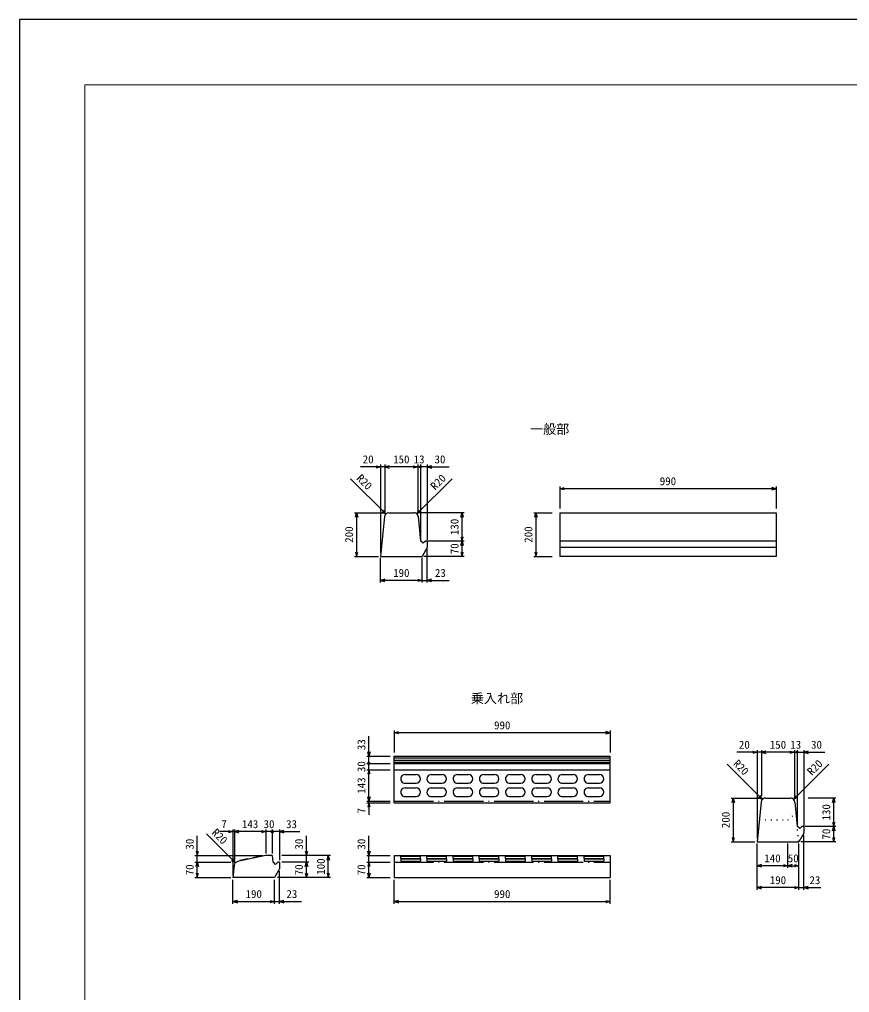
# Model space of a CAD drawing. Units: millimetres, scale not verified. Extents: x -6300 to 6300, y -4455 to 4455.
# Drawn here: x -6300 to -2498, y 0 to 4455 of the extents above; entities that cross this region are included whole.
import ezdxf
from ezdxf.enums import TextEntityAlignment as Align

# ---------------------------------------------------------------- set-up
doc = ezdxf.new("R2010")
doc.units = ezdxf.units.MM
doc.header["$LTSCALE"] = 15
doc.linetypes.add('DOTTED', pattern=[1.75, 0.25, -1.5])
doc.linetypes.add('LONG_DASHED_DOTTED', pattern=[15.25, 12, -1.5, 0.25, -1.5])
for name, color, linetype, lineweight in [('0-0_DIM', 7, 'Continuous', 25), ('0-1_Defpoints', 5, 'Continuous', 25), ('0-2_HATCH', 6, 'Continuous', 25), ('0-3_OUTLINE', 3, 'Continuous', 25), ('0-4_OUTLINE2', 4, 'DOTTED', 25), ('0-5_TXT', 7, 'Continuous', 25), ('0-6_WAKU', 3, 'Continuous', 13)]:
    doc.layers.add(name, color=color, linetype=linetype, lineweight=lineweight)
doc.styles.add('ＭＳ ゴシック', font='')
doc.styles.get('ＭＳ ゴシック').set_extended_font_data('MS Gothic')

msp = doc.modelspace()

# ---------------------------------------------------------------- linework, layer by layer
at = {"layer": '0-0_DIM'}
for p, q in [((-4645.9, 2406.76), (-4737.5, 2406.76)), ((-4645.9, 2416.76), (-4645.9, 2012.45)), ((-4625.9, 2406.76), (-4645.9, 2406.76)), ((-4625.9, 2416.76), (-4625.9, 2201.76)), ((-4475.9, 2406.76), (-4625.9, 2406.76)), ((-4475.9, 2416.76), (-4475.9, 2201.76)), ((-4475.9, 2406.76), (-4462.9, 2406.76)), ((-4462.9, 2416.76), (-4462.9, 2071.76)), ((-4432.9, 2406.76), (-4462.9, 2406.76)), ((-4432.9, 2416.76), (-4432.9, 2071.76)), ((-4432.9, 2406.76), (-4331.88, 2406.76)), ((-4621.94, 2190.91), (-4783.27, 2352.24)), ((-4479.85, 2190.91), (-4318.52, 2352.24)), ((-3824.55, 2316.76), (-3824.55, 2216.76)), ((-2834.55, 2316.76), (-2834.55, 2216.76)), ((-2834.55, 2306.76), (-3824.55, 2306.76)), ((-4765.9, 2196.76), (-4631.25, 2196.76)), ((-4755.9, 2196.76), (-4755.9, 1996.76)), ((-4262.9, 2196.76), (-4470.42, 2196.76)), ((-3944.55, 2196.76), (-3859.63, 2196.76)), ((-3934.55, 2196.76), (-3934.55, 1996.76)), ((-4262.9, 2066.76), (-4427.9, 2066.76)), ((-4432.9, 1876.76), (-4432.9, 2029.46)), ((-4765.9, 1996.76), (-4655.97, 1996.76)), ((-4645.9, 1876.76), (-4645.9, 1989.96)), ((-4455.9, 1876.76), (-4455.9, 1989.96)), ((-4262.9, 1996.76), (-4447.94, 1996.76)), ((-3944.55, 1996.76), (-3859.63, 1996.76)), ((-4455.9, 1886.76), (-4645.9, 1886.76)), ((-4455.9, 1886.76), (-4432.9, 1886.76)), ((-4432.9, 1886.76), (-4331.88, 1886.76)), ((-4699.56, 1082.22), (-4699.56, 1173.25)), ((-4583.58, 1199.22), (-4583.58, 1099.22)), ((-3593.58, 1189.22), (-4583.58, 1189.22)), ((-3593.58, 1199.22), (-3593.58, 1099.22)), ((-4709.56, 1082.22), (-4601.58, 1082.22)), ((-2920.7, 1100.28), (-3013.71, 1100.28)), ((-2920.7, 1110.28), (-2920.7, 704.64)), ((-2900.7, 1100.28), (-2920.7, 1100.28)), ((-2900.7, 1110.28), (-2900.7, 898.44)), ((-2750.7, 1100.28), (-2900.7, 1100.28)), ((-2750.7, 1110.28), (-2750.7, 898.44)), ((-2750.7, 1100.28), (-2737.7, 1100.28)), ((-2737.7, 1110.28), (-2737.7, 765.28)), ((-2737.7, 1100.28), (-2707.7, 1100.28)), ((-2707.7, 1110.28), (-2707.7, 765.28)), ((-2707.7, 1100.28), (-2611.11, 1100.28)), ((-4709.56, 1049.22), (-4601.58, 1049.22)), ((-2896.74, 884.42), (-3058.07, 1045.75)), ((-2754.66, 884.42), (-2593.33, 1045.75)), ((-4709.56, 1019.22), (-4601.58, 1019.22)), ((-4709.56, 876.22), (-4601.58, 876.22)), ((-4709.56, 869.22), (-4601.58, 869.22)), ((-4699.56, 869.22), (-4699.56, 876.22)), ((-4699.56, 869.22), (-4699.56, 813.88)), ((-3040.7, 890.28), (-2901.66, 890.28)), ((-3030.7, 890.28), (-3030.7, 690.28)), ((-2560.23, 890.28), (-2687.7, 890.28)), ((-2560.23, 760.28), (-2702.7, 760.28)), ((-5485.95, 626.75), (-5485.95, 717.79)), ((-5310.57, 594.33), (-5443.38, 727.15)), ((-5321.87, 736.75), (-5382.52, 736.75)), ((-5321.87, 746.75), (-5321.87, 536.75)), ((-5314.87, 736.75), (-5321.87, 736.75)), ((-5314.87, 746.75), (-5314.87, 606.75)), ((-5171.87, 736.75), (-5314.87, 736.75)), ((-5171.87, 746.75), (-5171.87, 636.75)), ((-5141.87, 736.75), (-5171.87, 736.75)), ((-5141.87, 746.75), (-5141.87, 636.75)), ((-5108.87, 736.75), (-5141.87, 736.75)), ((-5108.87, 746.75), (-5108.87, 606.75)), ((-5108.87, 736.75), (-5015.95, 736.75)), ((-4985.22, 626.75), (-4985.22, 717.79)), ((-4699.56, 626.75), (-4699.56, 717.79)), ((-2707.7, 470.28), (-2707.7, 721.04)), ((-3040.7, 690.28), (-2931.47, 690.28)), ((-2920.7, 470.28), (-2920.7, 682.28)), ((-2780.7, 570.28), (-2780.7, 682.28)), ((-2730.7, 470.28), (-2730.7, 682.28)), ((-2560.23, 690.28), (-2721.28, 690.28)), ((-5495.95, 626.75), (-5184.88, 626.75)), ((-5485.95, 596.75), (-5485.95, 626.75)), ((-4875.22, 626.75), (-5098.87, 626.75)), ((-4985.22, 596.75), (-4985.22, 626.75)), ((-4885.22, 526.75), (-4885.22, 626.75)), ((-4709.56, 626.75), (-4601.58, 626.75)), ((-4699.56, 596.75), (-4699.56, 626.75)), ((-5495.95, 596.75), (-5331.87, 596.75)), ((-5485.95, 526.75), (-5485.95, 596.75)), ((-4975.22, 596.75), (-5098.87, 596.75)), ((-4985.22, 526.75), (-4985.22, 596.75)), ((-4709.56, 596.75), (-4601.58, 596.75)), ((-4699.56, 526.75), (-4699.56, 596.75)), ((-2780.7, 580.28), (-2920.7, 580.28)), ((-2780.7, 580.28), (-2730.7, 580.28)), ((-5108.87, 406.75), (-5108.87, 555.67)), ((-5495.95, 526.75), (-5331.87, 526.75)), ((-5321.87, 406.75), (-5321.87, 516.75)), ((-5131.87, 406.75), (-5131.87, 516.75)), ((-4875.22, 526.75), (-5118.31, 526.75)), ((-4709.56, 526.75), (-4601.58, 526.75)), ((-4583.58, 406.75), (-4583.58, 516.75)), ((-3593.58, 406.75), (-3593.58, 516.75)), ((-2730.7, 480.28), (-2920.7, 480.28)), ((-2730.7, 480.28), (-2707.7, 480.28)), ((-2707.7, 480.28), (-2628.79, 480.28)), ((-5321.87, 416.75), (-5131.87, 416.75)), ((-5131.87, 416.75), (-5108.87, 416.75)), ((-5108.87, 416.75), (-5008.4, 416.75)), ((-4583.58, 416.75), (-3593.58, 416.75))]:
    msp.add_line(p, q, dxfattribs=at)
for points in [[(-4665.9, 2412.12), (-4645.9, 2406.76), (-4665.9, 2401.4)], [(-4605.9, 2412.12), (-4625.9, 2406.76), (-4605.9, 2401.4)], [(-4495.9, 2412.12), (-4475.9, 2406.76), (-4495.9, 2401.4)], [(-4412.9, 2412.12), (-4432.9, 2406.76), (-4412.9, 2401.4)], [(-3804.55, 2301.4), (-3824.55, 2306.76), (-3804.55, 2312.12)], [(-2854.55, 2301.4), (-2834.55, 2306.76), (-2854.55, 2312.12)], [(-4761.26, 2176.76), (-4755.9, 2196.76), (-4750.54, 2176.76)], [(-4639.87, 2201.26), (-4621.94, 2190.91), (-4632.29, 2208.84)], [(-4461.92, 2201.26), (-4479.85, 2190.91), (-4469.5, 2208.84)], [(-4278.26, 2176.76), (-4272.9, 2196.76), (-4267.54, 2176.76)], [(-4272.9, 1996.76), (-4272.9, 2066.76), (-4272.9, 2196.76)], [(-3939.91, 2176.76), (-3934.55, 2196.76), (-3929.19, 2176.76)], [(-4278.26, 2086.76), (-4272.9, 2066.76), (-4267.54, 2086.76)], [(-4278.26, 2046.76), (-4272.9, 2066.76), (-4267.54, 2046.76)], [(-4761.26, 2016.76), (-4755.9, 1996.76), (-4750.54, 2016.76)], [(-4278.26, 2016.76), (-4272.9, 1996.76), (-4267.54, 2016.76)], [(-3939.91, 2016.76), (-3934.55, 1996.76), (-3929.19, 2016.76)], [(-4625.9, 1892.12), (-4645.9, 1886.76), (-4625.9, 1881.4)], [(-4475.9, 1892.12), (-4455.9, 1886.76), (-4475.9, 1881.4)], [(-4412.9, 1892.12), (-4432.9, 1886.76), (-4412.9, 1881.4)], [(-4563.58, 1183.86), (-4583.58, 1189.22), (-4563.58, 1194.58)], [(-3613.58, 1183.86), (-3593.58, 1189.22), (-3613.58, 1194.58)], [(-4694.21, 1102.22), (-4699.56, 1082.22), (-4704.92, 1102.22)], [(-4699.56, 876.22), (-4699.56, 1019.22), (-4699.56, 1049.22), (-4699.56, 1082.22)], [(-2940.7, 1105.64), (-2920.7, 1100.28), (-2940.7, 1094.92)], [(-2880.7, 1105.64), (-2900.7, 1100.28), (-2880.7, 1094.92)], [(-2770.7, 1105.64), (-2750.7, 1100.28), (-2770.7, 1094.92)], [(-2687.7, 1105.64), (-2707.7, 1100.28), (-2687.7, 1094.92)], [(-4694.21, 999.22), (-4699.56, 1019.22), (-4704.92, 999.22)], [(-4694.21, 896.22), (-4699.56, 876.22), (-4704.92, 896.22)], [(-2914.67, 894.78), (-2896.74, 884.42), (-2907.09, 902.36)], [(-2736.73, 894.78), (-2754.66, 884.42), (-2744.3, 902.36)], [(-4694.21, 849.22), (-4699.56, 869.22), (-4704.92, 849.22)], [(-3036.06, 870.28), (-3030.7, 890.28), (-3025.34, 870.28)], [(-2575.59, 870.28), (-2570.23, 890.28), (-2564.87, 870.28)], [(-2570.23, 690.28), (-2570.23, 760.28), (-2570.23, 890.28)], [(-2575.59, 780.28), (-2570.23, 760.28), (-2564.87, 780.28)], [(-2575.59, 740.28), (-2570.23, 760.28), (-2564.87, 740.28)], [(-5341.87, 742.11), (-5321.87, 736.75), (-5341.87, 731.4)], [(-5294.87, 742.11), (-5314.87, 736.75), (-5294.87, 731.4)], [(-5191.87, 742.11), (-5171.87, 736.75), (-5191.87, 731.4)], [(-5088.87, 742.11), (-5108.87, 736.75), (-5088.87, 731.4)], [(-3036.06, 710.28), (-3030.7, 690.28), (-3025.34, 710.28)], [(-2575.59, 710.28), (-2570.23, 690.28), (-2564.87, 710.28)], [(-5491.31, 646.75), (-5485.95, 626.75), (-5480.59, 646.75)], [(-4990.57, 646.75), (-4985.22, 626.75), (-4979.86, 646.75)], [(-4890.57, 606.75), (-4885.22, 626.75), (-4879.86, 606.75)], [(-4694.21, 646.75), (-4699.56, 626.75), (-4704.92, 646.75)], [(-5491.31, 576.75), (-5485.95, 596.75), (-5480.59, 576.75)], [(-5328.5, 604.68), (-5310.57, 594.33), (-5320.92, 612.26)], [(-4990.57, 576.75), (-4985.22, 596.75), (-4979.86, 576.75)], [(-4694.21, 576.75), (-4699.56, 596.75), (-4704.92, 576.75)], [(-2900.7, 585.64), (-2920.7, 580.28), (-2900.7, 574.92)], [(-2800.7, 585.64), (-2780.7, 580.28), (-2800.7, 574.92)], [(-2760.7, 585.64), (-2780.7, 580.28), (-2760.7, 574.92)], [(-2750.7, 585.64), (-2730.7, 580.28), (-2750.7, 574.92)], [(-5491.31, 546.75), (-5485.95, 526.75), (-5480.59, 546.75)], [(-4990.57, 546.75), (-4985.22, 526.75), (-4979.86, 546.75)], [(-4890.57, 546.75), (-4885.22, 526.75), (-4879.86, 546.75)], [(-4694.21, 546.75), (-4699.56, 526.75), (-4704.92, 546.75)], [(-2900.7, 485.64), (-2920.7, 480.28), (-2900.7, 474.92)], [(-2750.7, 485.64), (-2730.7, 480.28), (-2750.7, 474.92)], [(-2687.7, 485.64), (-2707.7, 480.28), (-2687.7, 474.92)], [(-5301.87, 422.11), (-5321.87, 416.75), (-5301.87, 411.4)], [(-5151.87, 422.11), (-5131.87, 416.75), (-5151.87, 411.4)], [(-5088.87, 422.11), (-5108.87, 416.75), (-5088.87, 411.4)], [(-4563.58, 422.11), (-4583.58, 416.75), (-4563.58, 411.4)], [(-3613.58, 422.11), (-3593.58, 416.75), (-3613.58, 411.4)]]:
    msp.add_lwpolyline(points, dxfattribs=at)
for centre in [(-4462.9, 2406.76), (-2737.7, 1100.28), (-4699.56, 1049.22), (-5141.87, 736.75)]:
    msp.add_circle(centre, 5, dxfattribs=at)
at = {"layer": '0-1_Defpoints'}
msp.add_lwpolyline([(-6300, -4455), (6300, -4455), (6300, 4455), (-6300, 4455)], close=True, dxfattribs=at)
at = {"layer": '0-2_HATCH'}
for p, q in [((-4533.58, 998.22), (-4483.58, 998.22)), ((-4413.58, 998.22), (-4363.58, 998.22)), ((-4293.58, 998.22), (-4243.58, 998.22)), ((-4173.58, 998.22), (-4123.58, 998.22)), ((-4053.58, 998.22), (-4003.58, 998.22)), ((-3933.58, 998.22), (-3883.58, 998.22)), ((-3813.58, 998.22), (-3763.58, 998.22)), ((-3693.58, 998.22), (-3643.58, 998.22)), ((-4533.58, 958.22), (-4483.58, 958.22)), ((-4533.58, 937.22), (-4483.58, 937.22)), ((-4413.58, 958.22), (-4363.58, 958.22)), ((-4413.58, 937.22), (-4363.58, 937.22)), ((-4293.58, 958.22), (-4243.58, 958.22)), ((-4293.58, 937.22), (-4243.58, 937.22)), ((-4173.58, 958.22), (-4123.58, 958.22)), ((-4173.58, 937.22), (-4123.58, 937.22)), ((-4053.58, 958.22), (-4003.58, 958.22)), ((-4053.58, 937.22), (-4003.58, 937.22)), ((-3933.58, 958.22), (-3883.58, 958.22)), ((-3933.58, 937.22), (-3883.58, 937.22)), ((-3813.58, 958.22), (-3763.58, 958.22)), ((-3813.58, 937.22), (-3763.58, 937.22)), ((-3693.58, 958.22), (-3643.58, 958.22)), ((-3693.58, 937.22), (-3643.58, 937.22)), ((-4533.58, 897.22), (-4483.58, 897.22)), ((-4413.58, 897.22), (-4363.58, 897.22)), ((-4293.58, 897.22), (-4243.58, 897.22)), ((-4173.58, 897.22), (-4123.58, 897.22)), ((-4053.58, 897.22), (-4003.58, 897.22)), ((-3933.58, 897.22), (-3883.58, 897.22)), ((-3813.58, 897.22), (-3763.58, 897.22)), ((-3693.58, 897.22), (-3643.58, 897.22)), ((-4463.58, 614.23), (-4463.58, 624.2)), ((-4343.58, 614.23), (-4343.58, 624.2)), ((-4223.58, 614.23), (-4223.58, 624.2)), ((-4103.58, 614.23), (-4103.58, 624.2)), ((-3983.58, 614.23), (-3983.58, 624.2)), ((-3863.58, 614.23), (-3863.58, 624.2)), ((-3743.58, 614.23), (-3743.58, 624.2)), ((-3623.58, 614.23), (-3623.58, 624.2)), ((-5291.27, 601.71), (-5290.7, 603.87)), ((-5253.51, 611.67), (-5290.7, 603.87)), ((-5252.12, 609.92), (-5253.51, 611.67)), ((-5231.57, 614.23), (-5231, 616.39)), ((-4553.58, 614.23), (-4463.58, 614.23)), ((-4553.58, 611.67), (-4553.58, 601.71)), ((-4553.58, 601.71), (-4463.58, 601.71)), ((-4433.58, 614.23), (-4343.58, 614.23)), ((-4433.58, 611.67), (-4433.58, 601.71)), ((-4433.58, 601.71), (-4343.58, 601.71)), ((-4313.58, 614.23), (-4223.58, 614.23)), ((-4313.58, 611.67), (-4313.58, 601.71)), ((-4313.58, 601.71), (-4223.58, 601.71)), ((-4193.58, 614.23), (-4103.58, 614.23)), ((-4193.58, 611.67), (-4193.58, 601.71)), ((-4193.58, 601.71), (-4103.58, 601.71)), ((-4073.58, 614.23), (-3983.58, 614.23)), ((-4073.58, 611.67), (-4073.58, 601.71)), ((-4073.58, 601.71), (-3983.58, 601.71)), ((-3953.58, 614.23), (-3863.58, 614.23)), ((-3953.58, 611.67), (-3953.58, 601.71)), ((-3953.58, 601.71), (-3863.58, 601.71)), ((-3833.58, 614.23), (-3743.58, 614.23)), ((-3833.58, 611.67), (-3833.58, 601.71)), ((-3833.58, 601.71), (-3743.58, 601.71)), ((-3713.58, 614.23), (-3623.58, 614.23)), ((-3713.58, 611.67), (-3713.58, 601.71)), ((-3713.58, 601.71), (-3623.58, 601.71))]:
    msp.add_line(p, q, dxfattribs=at)
for points in [[(-5192.42, 622.44), (-5193.81, 624.2), (-5231, 616.39)], [(-4553.58, 614.23), (-4553.58, 624.2), (-4463.58, 624.2)], [(-4433.58, 614.23), (-4433.58, 624.2), (-4343.58, 624.2)], [(-4313.58, 614.23), (-4313.58, 624.2), (-4223.58, 624.2)], [(-4193.58, 614.23), (-4193.58, 624.2), (-4103.58, 624.2)], [(-4073.58, 614.23), (-4073.58, 624.2), (-3983.58, 624.2)], [(-3953.58, 614.23), (-3953.58, 624.2), (-3863.58, 624.2)], [(-3833.58, 614.23), (-3833.58, 624.2), (-3743.58, 624.2)], [(-3713.58, 614.23), (-3713.58, 624.2), (-3623.58, 624.2)], [(-4553.58, 611.67), (-4463.58, 611.67), (-4463.58, 601.71)], [(-4433.58, 611.67), (-4343.58, 611.67), (-4343.58, 601.71)], [(-4313.58, 611.67), (-4223.58, 611.67), (-4223.58, 601.71)], [(-4193.58, 611.67), (-4103.58, 611.67), (-4103.58, 601.71)], [(-4073.58, 611.67), (-3983.58, 611.67), (-3983.58, 601.71)], [(-3953.58, 611.67), (-3863.58, 611.67), (-3863.58, 601.71)], [(-3833.58, 611.67), (-3743.58, 611.67), (-3743.58, 601.71)], [(-3713.58, 611.67), (-3623.58, 611.67), (-3623.58, 601.71)]]:
    msp.add_lwpolyline(points, dxfattribs=at)
for centre, start, end in [((-4533.58, 978.22), 91.04092, 273.86473), ((-4483.58, 978.22), 270, 90), ((-4413.58, 978.22), 91.04092, 273.86473), ((-4363.58, 978.22), 270, 90), ((-4293.58, 978.22), 91.04092, 273.86473), ((-4243.58, 978.22), 270, 90), ((-4173.58, 978.22), 91.04092, 273.86473), ((-4123.58, 978.22), 270, 90), ((-4053.58, 978.22), 91.04092, 273.86473), ((-4003.58, 978.22), 270, 90), ((-3933.58, 978.22), 91.04092, 273.86473), ((-3883.58, 978.22), 270, 90), ((-3813.58, 978.22), 91.04092, 273.86473), ((-3763.58, 978.22), 270, 90), ((-3693.58, 978.22), 91.04092, 273.86473), ((-3643.58, 978.22), 270, 90), ((-4533.58, 917.22), 91.04092, 273.86473), ((-4483.58, 917.22), 270, 90), ((-4413.58, 917.22), 91.04092, 273.86473), ((-4363.58, 917.22), 270, 90), ((-4293.58, 917.22), 91.04092, 273.86473), ((-4243.58, 917.22), 270, 90), ((-4173.58, 917.22), 91.04092, 273.86473), ((-4123.58, 917.22), 270, 90), ((-4053.58, 917.22), 91.04092, 273.86473), ((-4003.58, 917.22), 270, 90), ((-3933.58, 917.22), 91.04092, 273.86473), ((-3883.58, 917.22), 270, 90), ((-3813.58, 917.22), 91.04092, 273.86473), ((-3763.58, 917.22), 270, 90), ((-3693.58, 917.22), 91.04092, 273.86473), ((-3643.58, 917.22), 270, 90)]:
    msp.add_arc(centre, 20, start, end, dxfattribs=at)
at = {"layer": '0-3_OUTLINE'}
for p, q in [((-4607.8, 2196.76), (-4494, 2196.76)), ((-3824.55, 2196.76), (-2834.55, 2196.76)), ((-3824.55, 2196.76), (-3824.55, 1996.76)), ((-4627.7, 2178.75), (-4645.9, 1996.76)), ((-4474.09, 2178.71), (-4462.9, 2066.76)), ((-4432.9, 2066.76), (-4440.9, 2066.76)), ((-4432.9, 2066.76), (-4432.9, 2036.76)), ((-2834.55, 2066.76), (-3824.55, 2066.76)), ((-4432.9, 2036.76), (-4455.9, 1996.76)), ((-2834.55, 2036.76), (-3824.55, 2036.76)), ((-4645.9, 1996.76), (-4455.9, 1996.76)), ((-4583.58, 1082.22), (-3593.58, 1082.22)), ((-4583.58, 869.22), (-4583.58, 1082.22)), ((-4583.58, 1049.22), (-3593.58, 1049.22)), ((-4583.58, 1019.22), (-3593.58, 1019.22)), ((-2902.5, 872.27), (-2920.7, 690.28)), ((-2881.16, 890.23), (-2767.36, 890.23)), ((-2748.89, 872.23), (-2737.7, 760.28)), ((-2715.7, 760.28), (-2725.7, 750.28)), ((-2707.7, 760.28), (-2715.7, 760.28)), ((-2707.7, 760.28), (-2707.7, 730.28)), ((-2707.7, 730.28), (-2730.7, 690.28)), ((-2920.7, 690.28), (-2730.7, 690.28)), ((-5171.87, 626.75), (-5300.53, 599.76)), ((-5141.87, 626.75), (-5171.87, 626.75)), ((-5141.87, 626.75), (-5138.87, 596.75)), ((-4583.58, 626.75), (-3593.58, 626.75)), ((-3593.58, 626.75), (-3593.58, 526.75)), ((-5316.33, 582.18), (-5321.87, 526.75)), ((-5108.87, 596.75), (-5116.87, 596.75)), ((-5108.87, 596.75), (-5108.87, 566.75)), ((-5108.87, 566.75), (-5131.87, 526.75)), ((-5131.87, 526.75), (-5321.87, 526.75))]:
    msp.add_line(p, q, dxfattribs=at)
for points in [[(-2834.55, 2196.76), (-2834.55, 1996.76), (-3824.55, 1996.76)], [(-4440.9, 2066.76), (-4450.9, 2056.76), (-4460.9, 2066.76), (-4462.9, 2066.76)], [(-4583.58, 869.22), (-3593.58, 869.22), (-3593.58, 1082.22)], [(-2725.7, 750.28), (-2735.7, 760.28), (-2737.7, 760.28)], [(-4583.58, 626.75), (-4583.58, 526.75), (-3593.58, 526.75)], [(-5116.87, 596.75), (-5126.87, 586.75), (-5136.87, 596.75), (-5138.87, 596.75)]]:
    msp.add_lwpolyline(points, dxfattribs=at)
for centre, start, end in [((-4607.8, 2176.76), 90, 175.91537), ((-4494, 2176.76), 63.27492, 90), ((-4494, 2176.76), 5.59162, 63.27492), ((-2882.6, 870.28), 86.3991, 175.91537), ((-2768.8, 870.28), 63.27492, 85.86771), ((-2768.8, 870.28), 5.59162, 63.27492), ((-5296.43, 580.19), 101.60948, 174.28941)]:
    msp.add_arc(centre, 20, start, end, dxfattribs=at)
at = {"layer": '0-4_OUTLINE2', "linetype": 'Continuous'}
for p, q in [((-4583.58, 1074.22), (-3593.58, 1074.22)), ((-4583.58, 1064.22), (-3593.58, 1064.22)), ((-4583.58, 1054.22), (-3593.58, 1054.22)), ((-4583.58, 1052.22), (-3593.58, 1052.22))]:
    msp.add_line(p, q, dxfattribs=at)
at = {"layer": '0-4_OUTLINE2', "linetype": 'LONG_DASHED_DOTTED'}
for p, q in [((-4583.58, 876.22), (-3593.58, 876.22)), ((-4583.58, 596.75), (-3593.58, 596.75))]:
    msp.add_line(p, q, dxfattribs=at)
at = {"layer": '0-4_OUTLINE2'}
msp.add_line((-2730.7, 690.28), (-2737.7, 760.28), dxfattribs=at)
msp.add_lwpolyline([(-2910.7, 790.28), (-2780.7, 790.28), (-2743.7, 820.28)], dxfattribs=at)
at = {"layer": '0-6_WAKU'}
msp.add_lwpolyline([(-6000, -4155), (6000, -4155), (6000, 4155), (-6000, 4155)], close=True, dxfattribs=at)

# ---------------------------------------------------------------- texts
at = {"layer": '0-0_DIM', "style": 'ＭＳ ゴシック'}
for s, p in [('20', (-4727.81, 2411.76)), ('150', (-4588.4, 2411.76)), ('13', (-4494.4, 2411.76)), ('30', (-4398.72, 2411.76)), ('990', (-3367.05, 2311.76)), ('190', (-4588.4, 1891.76)), ('23', (-4396.92, 1891.76)), ('990', (-4126.08, 1194.22)), ('20', (-3004.56, 1105.28)), ('150', (-2863.2, 1105.28)), ('13', (-2769.2, 1105.28)), ('30', (-2674.1, 1105.28)), ('7', (-5375.06, 741.75)), ('143', (-5280.87, 741.75)), ('30', (-5181.87, 741.75)), ('33', (-5078.67, 741.75)), ('140', (-2888.2, 585.28)), ('50', (-2780.7, 585.28)), ('190', (-2863.2, 485.28)), ('23', (-2681.53, 485.28)), ('190', (-5264.37, 421.75)), ('23', (-5077.15, 421.75)), ('990', (-4126.08, 421.75))]:
    msp.add_text(s, height=36.66, dxfattribs=at).set_placement(p, align=Align.BOTTOM_LEFT)
for s, rotation, p in [('R20', 315, (-4766.97, 2343.01)), ('R20', 45, (-4387.86, 2289.97)), ('130', 90, (-4277.9, 2094.26)), ('200', 90, (-4760.9, 2059.26)), ('200', 90, (-3939.55, 2059.26)), ('70', 90, (-4277.9, 2006.76)), ('33', 90, (-4704.56, 1109.94)), ('30', 90, (-4704.56, 1009.22)), ('R20', 315, (-3041.77, 1036.52)), ('R20', 45, (-2662.66, 983.49)), ('143', 90, (-4704.56, 910.22)), ('130', 90, (-2575.23, 787.78)), ('7', 90, (-4704.56, 819.94)), ('200', 90, (-3035.7, 752.78)), ('R20', 315, (-5429.76, 720.59)), ('70', 90, (-2575.23, 700.28)), ('30', 90, (-5490.95, 654.48)), ('30', 90, (-4990.22, 654.48)), ('30', 90, (-4704.56, 654.48)), ('70', 90, (-5490.95, 536.75)), ('70', 90, (-4990.22, 536.75)), ('100', 90, (-4890.22, 539.25)), ('70', 90, (-4704.56, 536.75))]:
    msp.add_text(s, height=36.66, rotation=rotation, dxfattribs=at).set_placement(p, align=Align.BOTTOM_LEFT)
at = {"layer": '0-5_TXT', "style": 'ＭＳ ゴシック'}
for s, p in [('一般部', (-3961.51, 2544.55)), ('乗入れ部', (-4232.67, 1311.63))]:
    msp.add_text(s, height=43.99, dxfattribs=at).set_placement(p, align=Align.BOTTOM_LEFT)

doc.saveas('drawing.dxf')
